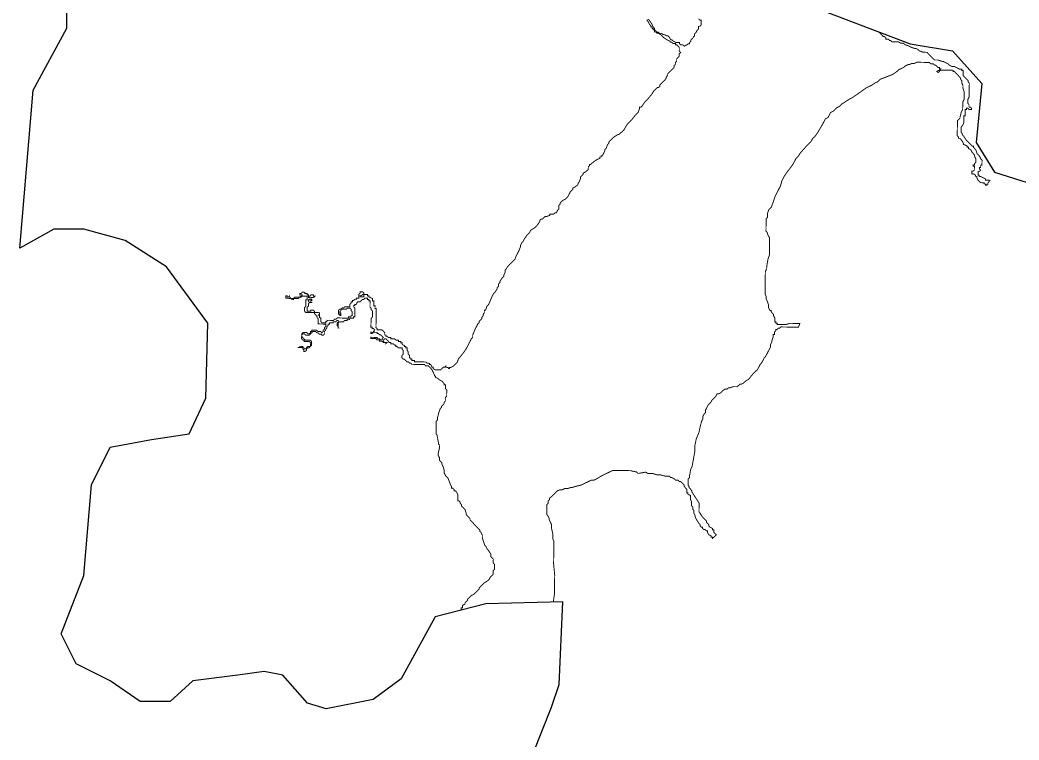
# Model space of a CAD drawing. Header units: metres. Extents: x 266585 to 279238, y 2117616 to 2127268.
# Drawn here: x 266585 to 269748, y 2123541 to 2125820 of the extents above; entities that cross this region are included whole.
import ezdxf

# ---------------------------------------------------------------- set-up
doc = ezdxf.new("R2010")
doc.units = ezdxf.units.M
doc.layers.add('LOW TIDE LINE', color=5, linetype='Continuous')
doc.layers.add('village', color=3, linetype='Continuous')

msp = doc.modelspace()

# ---------------------------------------------------------------- linework, layer by layer
at = {"layer": 'LOW TIDE LINE', "const_width": 3}
for points in [[(267981.5, 2123951.7), (267981.6, 2123959), (267985.6, 2123959), (267985.6, 2123962.9), (267985.7, 2123966.9), (267993.7, 2123970.8), (267993.8, 2123974.8), (267997.8, 2123978.7), (268001.8, 2123982.6), (268001.9, 2123986.6), (268005.9, 2123990.5), (268014, 2123998.4), (268022, 2124002.2), (268034.2, 2124014), (268038.2, 2124017.9), (268038.2, 2124021.9), (268046.3, 2124029.8), (268050.4, 2124033.7), (268054.4, 2124037.6), (268066.5, 2124045.4), (268070.5, 2124049.3), (268074.6, 2124057.2), (268078.6, 2124061.1), (268082.7, 2124065.1), (268082.7, 2124069.1), (268082.9, 2124077), (268086.9, 2124080.9), (268087, 2124084.9), (268087, 2124088.9), (268087.1, 2124092.9), (268087.1, 2124096.9), (268083.2, 2124100.9), (268083.3, 2124104.9), (268083.4, 2124112.9), (268079.5, 2124116.9), (268075.5, 2124120.9), (268075.7, 2124128.9), (268067.9, 2124141), (268063.9, 2124145), (268060.1, 2124153), (268056.2, 2124157.1), (268048.5, 2124181.1), (268048.7, 2124189), (268044.8, 2124197.1), (268040.9, 2124201.1), (268040.9, 2124205.1), (268037, 2124209.1), (268033.1, 2124213.2), (268029.2, 2124217.2), (268013.5, 2124233.4), (268009.5, 2124237.4), (268009.6, 2124241.4), (268001.8, 2124249.5), (267997.8, 2124253.5), (267997.9, 2124257.5), (267994.1, 2124269.5), (267990.2, 2124273.5), (267982.3, 2124281.6), (267982.4, 2124285.6), (267978.5, 2124289.6), (267978.5, 2124293.6), (267974.6, 2124297.6), (267970.6, 2124297.7), (267970.7, 2124301.7), (267970.7, 2124305.7), (267970.8, 2124313.6), (267970.9, 2124317.6), (267967, 2124325.6), (267963.1, 2124329.7), (267959.1, 2124329.7), (267959.2, 2124333.7), (267955.3, 2124337.8), (267951.3, 2124337.8), (267951.3, 2124341.8), (267947.5, 2124349.8), (267939.8, 2124369.8), (267932, 2124377.9), (267928.1, 2124385.9), (267928.2, 2124393.9), (267924.4, 2124405.9), (267920.5, 2124413.9), (267920.6, 2124417.9), (267916.7, 2124421.9), (267912.8, 2124426), (267912.8, 2124430), (267912.9, 2124434), (267909, 2124442), (267909.1, 2124446), (267909.1, 2124449.9), (267913.3, 2124465.8), (267913.5, 2124473.8), (267909.5, 2124477.8), (267909.6, 2124481.8), (267905.9, 2124501.8), (267906, 2124505.7), (267902, 2124509.8), (267902.1, 2124513.8), (267902.2, 2124521.7), (267902.3, 2124529.7), (267902.4, 2124533.7), (267902.5, 2124541.6), (267902.6, 2124549.6), (267906.7, 2124553.5), (267906.8, 2124561.5), (267911, 2124577.4), (267915.1, 2124589.2), (267919.2, 2124593.2), (267919.2, 2124597.1), (267923.3, 2124601.1), (267927.3, 2124605), (267927.4, 2124609), (267931.4, 2124612.9), (267931.5, 2124620.9), (267931.6, 2124624.8), (267935.6, 2124628.8), (267935.7, 2124632.7), (267935.7, 2124636.7), (267935.8, 2124640.7), (267935.9, 2124644.7), (267935.9, 2124648.7), (267932, 2124652.7), (267932.1, 2124656.7), (267932.1, 2124660.7), (267932.2, 2124664.7), (267928.2, 2124664.7), (267928.2, 2124668.7), (267924.3, 2124672.7), (267920.4, 2124676.8), (267912.5, 2124680.9), (267908.6, 2124684.9), (267900.7, 2124689), (267900.7, 2124693), (267896.7, 2124693.1), (267896.8, 2124697), (267892.9, 2124705.1), (267889.1, 2124713.1), (267885.2, 2124717.1), (267881.2, 2124721.2), (267877.3, 2124725.2), (267873.3, 2124725.3), (267869.3, 2124725.3), (267865.4, 2124729.4), (267861.4, 2124729.4), (267853.5, 2124729.5), (267837.6, 2124729.8), (267833.6, 2124729.8), (267825.6, 2124729.9), (267821.7, 2124734), (267817.7, 2124734), (267813.8, 2124738.1), (267809.8, 2124738.1), (267805.9, 2124742.2), (267802, 2124746.2), (267798, 2124746.3), (267794.1, 2124750.3), (267794.1, 2124754.3), (267794.2, 2124758.3), (267798.2, 2124762.2), (267798.3, 2124766.2), (267798.3, 2124770.2), (267798.4, 2124774.1), (267794.5, 2124778.2), (267794.5, 2124782.2), (267790.5, 2124782.2), (267786.6, 2124782.3), (267782.6, 2124782.3), (267778.7, 2124786.4), (267774.7, 2124786.4), (267774.7, 2124790.4), (267770.7, 2124790.5), (267766.8, 2124794.5), (267762.8, 2124794.6), (267758.9, 2124794.6), (267758.9, 2124798.6), (267754.9, 2124798.7), (267751, 2124802.7), (267747.1, 2124806.8), (267743.2, 2124810.8), (267739.2, 2124810.9), (267735.2, 2124806.9), (267735.1, 2124802.9), (267739, 2124798.9), (267743, 2124798.9), (267747, 2124798.8), (267742.9, 2124794.9), (267743, 2124798.9), (267739, 2124798.9), (267735, 2124799), (267731.1, 2124803), (267727.1, 2124803.1), (267723.2, 2124803.1), (267723.2, 2124807.1), (267719.2, 2124807.2), (267715.2, 2124807.2), (267711.3, 2124811.3), (267707.3, 2124811.3), (267703.4, 2124811.4), (267699.4, 2124811.4), (267695.4, 2124811.5), (267695.5, 2124815.5), (267711.4, 2124815.2), (267715.4, 2124815.2), (267715.3, 2124811.2), (267719.3, 2124811.1), (267723.3, 2124811.1), (267727.2, 2124807), (267731.2, 2124807), (267731.2, 2124811), (267735.3, 2124814.9), (267731.3, 2124818.9), (267727.4, 2124823), (267723.4, 2124823), (267719.5, 2124827.1), (267715.5, 2124827.1), (267715.6, 2124831.1), (267711.6, 2124831.2), (267707.6, 2124831.2), (267703.7, 2124831.3), (267699.6, 2124827.4), (267695.6, 2124827.4), (267695.7, 2124831.4), (267699.7, 2124831.3), (267703.7, 2124831.3), (267703.7, 2124835.3), (267707.7, 2124835.2), (267707.8, 2124839.2), (267703.8, 2124843.2), (267699.8, 2124843.3), (267699.9, 2124847.3), (267695.9, 2124847.3), (267696, 2124851.3), (267696, 2124855.3), (267696.1, 2124859.3), (267696.2, 2124863.3), (267696.2, 2124867.2), (267696.3, 2124871.2), (267696.3, 2124875.2), (267700.4, 2124879.1), (267700.4, 2124883.1), (267700.5, 2124887.1), (267700.5, 2124891.1), (267700.6, 2124895.1), (267700.7, 2124899), (267696.7, 2124903.1), (267696.8, 2124907.1), (267692.9, 2124911.1), (267692.9, 2124915.1), (267693, 2124923), (267693.1, 2124927), (267693.2, 2124931), (267689.2, 2124931.1), (267689.2, 2124935), (267685.3, 2124935.1), (267685.3, 2124939.1), (267681.3, 2124939.1), (267677.4, 2124939.2), (267673.3, 2124935.3), (267669.3, 2124935.3), (267665.3, 2124931.4), (267661.3, 2124927.5), (267657.3, 2124927.5), (267653.3, 2124927.6), (267649.2, 2124919.7), (267645.2, 2124919.8), (267645.2, 2124915.8), (267641.2, 2124915.8), (267641.1, 2124911.9), (267645, 2124907.8), (267645, 2124903.8), (267644.9, 2124899.8), (267644.9, 2124895.9), (267644.8, 2124891.9), (267644.8, 2124887.9), (267644.7, 2124883.9), (267644.6, 2124879.9), (267640.7, 2124880), (267640.6, 2124876), (267636.6, 2124876.1), (267632.6, 2124876.1), (267628.7, 2124876.2), (267628.6, 2124872.2), (267624.6, 2124872.3), (267620.6, 2124872.3), (267620.6, 2124868.3), (267616.6, 2124868.4), (267612.6, 2124868.5), (267608.6, 2124864.5), (267604.6, 2124864.6), (267600.6, 2124864.7), (267596.6, 2124864.7), (267592.6, 2124860.8), (267592.5, 2124856.8), (267592.5, 2124852.8), (267592.4, 2124848.8), (267592.4, 2124844.9), (267596.3, 2124844.8), (267592.4, 2124844.9), (267592.4, 2124848.8), (267588.5, 2124852.9), (267588.6, 2124856.9), (267588.6, 2124860.8), (267592.6, 2124864.8), (267592.7, 2124868.8), (267588.7, 2124868.8), (267584.7, 2124864.9), (267580.7, 2124864.9), (267576.7, 2124865), (267576.7, 2124861), (267572.7, 2124861.1), (267568.7, 2124861.1), (267564.7, 2124861.2), (267564.7, 2124857.2), (267560.7, 2124857.3), (267560.6, 2124853.3), (267556.6, 2124849.4), (267556.5, 2124845.4), (267552.5, 2124841.5), (267552.4, 2124837.5), (267548.4, 2124833.6), (267548.3, 2124829.6), (267548.3, 2124825.6), (267544.2, 2124821.7), (267540.3, 2124821.7), (267540.3, 2124825.7), (267536.3, 2124825.8), (267532.3, 2124825.8), (267528.4, 2124829.9), (267524.4, 2124829.9), (267520.5, 2124834), (267516.5, 2124834), (267512.6, 2124834.1), (267508.5, 2124830.2), (267504.5, 2124826.2), (267500.4, 2124822.3), (267496.5, 2124822.4), (267492.5, 2124822.4), (267488.5, 2124822.5), (267484.6, 2124826.5), (267480.6, 2124826.6), (267476.6, 2124822.7), (267476.5, 2124818.7), (267480.4, 2124814.6), (267484.3, 2124810.6), (267488.3, 2124806.6), (267492.2, 2124806.5), (267496.2, 2124806.4), (267500.2, 2124806.4), (267504.2, 2124806.3), (267508.1, 2124802.3), (267508.1, 2124798.3), (267508, 2124794.3), (267507.9, 2124790.3), (267503.9, 2124786.4), (267499.9, 2124782.5), (267495.9, 2124782.6), (267491.8, 2124778.6), (267491.8, 2124774.6), (267487.7, 2124770.7), (267483.8, 2124770.8), (267483.8, 2124774.8), (267479.9, 2124778.8), (267480, 2124782.8), (267476, 2124782.8), (267472, 2124782.9), (267468, 2124783), (267464, 2124783), (267468, 2124783), (267472.1, 2124786.9), (267476, 2124786.8), (267480, 2124786.8), (267480, 2124782.8), (267483.9, 2124782.7), (267483.9, 2124778.7), (267487.9, 2124778.7), (267491.8, 2124778.6), (267491.9, 2124782.6), (267495.9, 2124786.5), (267499.9, 2124786.5), (267503.9, 2124786.4), (267504, 2124790.4), (267508, 2124794.3), (267504, 2124794.4), (267504.1, 2124798.4), (267500.2, 2124802.4), (267496.2, 2124802.5), (267492.2, 2124802.5), (267488.2, 2124802.6), (267484.2, 2124802.6), (267484.3, 2124806.6), (267480.3, 2124806.7), (267476.4, 2124810.7), (267476.4, 2124814.7), (267476.5, 2124818.7), (267476.6, 2124822.7), (267476.6, 2124826.6), (267480.7, 2124830.6), (267484.6, 2124830.5), (267488.6, 2124830.4), (267492.6, 2124830.4), (267496.5, 2124826.3), (267500.5, 2124826.3), (267504.5, 2124830.2), (267504.6, 2124834.2), (267508.6, 2124834.1), (267508.6, 2124838.1), (267512.6, 2124838.1), (267516.6, 2124838), (267520.6, 2124837.9), (267524.6, 2124837.9), (267528.5, 2124833.8), (267532.5, 2124833.8), (267536.4, 2124833.7), (267540.4, 2124829.7), (267544.4, 2124833.6), (267544.5, 2124837.6), (267548.5, 2124841.5), (267548.6, 2124845.5), (267552.6, 2124849.4), (267552.7, 2124853.4), (267552.7, 2124857.4), (267548.7, 2124857.4), (267544.8, 2124857.5), (267540.8, 2124857.6), (267536.8, 2124857.6), (267532.8, 2124857.7), (267528.8, 2124857.7), (267528.9, 2124861.7), (267529, 2124865.7), (267529, 2124869.7), (267529.1, 2124873.7), (267525.1, 2124877.7), (267525.2, 2124881.7), (267521.3, 2124885.7), (267517.4, 2124889.8), (267517.4, 2124893.7), (267513.4, 2124893.8), (267509.5, 2124893.9), (267505.5, 2124893.9), (267501.5, 2124894), (267497.5, 2124894), (267489.5, 2124894.2), (267485.6, 2124898.2), (267485.7, 2124902.2), (267485.7, 2124906.2), (267485.8, 2124910.1), (267489.8, 2124914.1), (267489.9, 2124918), (267490, 2124922), (267490, 2124926), (267490.1, 2124930), (267490.1, 2124934), (267494.1, 2124933.9), (267494.2, 2124937.9), (267494.2, 2124941.9), (267494.3, 2124945.9), (267490.3, 2124945.9), (267486.3, 2124946), (267482.3, 2124946), (267478.4, 2124946.1), (267474.3, 2124942.2), (267470.3, 2124942.2), (267466.3, 2124938.3), (267462.3, 2124938.4), (267458.3, 2124938.4), (267454.4, 2124938.5), (267450.4, 2124938.5), (267450.3, 2124934.6), (267446.3, 2124934.6), (267442.4, 2124938.7), (267438.4, 2124938.7), (267434.5, 2124938.8), (267430.5, 2124938.8), (267426.5, 2124938.9), (267426.5, 2124942.9), (267426.6, 2124946.8), (267430.6, 2124946.8), (267430.5, 2124942.8), (267434.5, 2124942.8), (267438.5, 2124946.7), (267438.5, 2124942.7), (267442.4, 2124938.7), (267446.4, 2124938.6), (267450.4, 2124938.5), (267454.4, 2124942.5), (267458.4, 2124942.4), (267462.4, 2124942.3), (267466.4, 2124942.3), (267470.3, 2124942.2), (267474.4, 2124946.2), (267478.4, 2124946.1), (267478.4, 2124950.1), (267474.4, 2124950.1), (267470.5, 2124950.2), (267470.5, 2124954.2), (267474.5, 2124954.1), (267478.5, 2124958), (267482.5, 2124958), (267486.5, 2124957.9), (267486.4, 2124953.9), (267490.4, 2124953.9), (267494.4, 2124953.8), (267494.3, 2124949.8), (267498.3, 2124949.8), (267498.3, 2124945.8), (267498.2, 2124941.8), (267502.2, 2124941.8), (267502.2, 2124945.7), (267506.3, 2124949.7), (267510.3, 2124949.6), (267514.2, 2124949.5), (267514.2, 2124945.6), (267518.2, 2124945.5), (267514.1, 2124941.6), (267510.2, 2124941.6), (267506.2, 2124941.7), (267506.1, 2124937.7), (267510, 2124933.7), (267506, 2124929.8), (267506.1, 2124933.7), (267502.1, 2124933.8), (267502.1, 2124937.8), (267502.1, 2124933.8), (267498.1, 2124933.9), (267498, 2124929.9), (267502, 2124925.8), (267505.9, 2124925.8), (267509.9, 2124925.7), (267505.9, 2124925.8), (267502, 2124925.8), (267497.9, 2124921.9), (267497.9, 2124917.9), (267497.8, 2124913.9), (267493.8, 2124910), (267493.7, 2124906), (267493.6, 2124902.1), (267493.6, 2124898.1), (267497.6, 2124898), (267501.5, 2124898), (267505.5, 2124897.9), (267505.6, 2124901.9), (267509.6, 2124901.8), (267513.5, 2124901.8), (267517.5, 2124897.7), (267517.4, 2124893.7), (267521.4, 2124893.7), (267525.4, 2124893.6), (267529.4, 2124893.6), (267533.3, 2124893.5), (267533.3, 2124889.5), (267529.2, 2124885.6), (267533.2, 2124885.6), (267533.2, 2124881.6), (267533.1, 2124877.6), (267537.1, 2124877.5), (267537, 2124873.5), (267537, 2124869.6), (267536.9, 2124865.6), (267540.8, 2124861.5), (267544.8, 2124861.5), (267548.8, 2124861.4), (267552.8, 2124861.4), (267552.8, 2124865.4), (267556.8, 2124865.3), (267556.9, 2124869.3), (267560.9, 2124869.2), (267564.8, 2124869.2), (267568.8, 2124869.1), (267572.8, 2124869), (267576.8, 2124869), (267580.8, 2124872.9), (267584.8, 2124872.8), (267588.8, 2124876.8), (267592.8, 2124876.7), (267596.8, 2124876.7), (267600.8, 2124876.6), (267604.8, 2124876.5), (267608.7, 2124876.5), (267612.7, 2124876.4), (267616.7, 2124876.4), (267620.7, 2124876.3), (267624.7, 2124876.2), (267624.7, 2124880.2), (267628.7, 2124880.2), (267632.7, 2124880.1), (267632.7, 2124884.1), (267636.7, 2124884), (267636.8, 2124888), (267636.8, 2124892), (267636.9, 2124896), (267633, 2124900), (267633, 2124904), (267629.1, 2124908), (267625.1, 2124908.1), (267621.2, 2124908.2), (267617.1, 2124904.2), (267613.1, 2124904.3), (267609.2, 2124904.4), (267605.2, 2124904.4), (267601.2, 2124904.5), (267601.1, 2124900.5), (267597.1, 2124896.6), (267597, 2124892.6), (267601, 2124892.5), (267601, 2124888.5), (267600.9, 2124884.6), (267596.9, 2124884.6), (267597, 2124888.6), (267593, 2124888.7), (267593.1, 2124892.6), (267593.1, 2124896.6), (267593.2, 2124900.6), (267597.2, 2124904.5), (267601.2, 2124904.5), (267605.2, 2124908.4), (267609.2, 2124908.3), (267613.3, 2124912.3), (267617.2, 2124912.2), (267621.2, 2124912.1), (267625.2, 2124912.1), (267629.2, 2124912), (267629.2, 2124916), (267629.3, 2124920), (267633.3, 2124923.9), (267633.4, 2124927.9), (267637.4, 2124927.8), (267637.4, 2124931.8), (267641.4, 2124931.8), (267645.4, 2124935.7), (267649.4, 2124935.6), (267649.5, 2124939.6), (267653.5, 2124939.5), (267657.5, 2124939.5), (267657.5, 2124943.5), (267657.6, 2124947.5), (267657.6, 2124951.4), (267661.7, 2124955.4), (267661.7, 2124959.3), (267665.7, 2124959.3), (267669.7, 2124959.2), (267673.6, 2124955.2), (267673.6, 2124951.2), (267669.6, 2124951.3), (267665.5, 2124947.3), (267661.5, 2124947.4), (267661.5, 2124943.4), (267665.5, 2124943.4), (267669.5, 2124943.3), (267673.4, 2124943.2), (267673.5, 2124947.2), (267673.6, 2124951.2), (267677.5, 2124951.1), (267681.5, 2124951.1), (267685.5, 2124951), (267685.4, 2124947), (267689.4, 2124947), (267689.4, 2124943), (267693.3, 2124942.9), (267697.3, 2124938.9), (267701.2, 2124938.9), (267701.2, 2124934.9), (267701.1, 2124930.9), (267705.1, 2124930.8), (267705, 2124926.8), (267705, 2124922.9), (267704.9, 2124918.9), (267704.9, 2124914.9), (267708.9, 2124914.8), (267708.8, 2124910.9), (267708.7, 2124906.9), (267712.7, 2124906.8), (267712.7, 2124902.8), (267712.6, 2124898.9), (267712.5, 2124894.9), (267712.5, 2124890.9), (267712.4, 2124886.9), (267712.3, 2124879), (267712.3, 2124879), (267712.3, 2124879), (267712.3, 2124875), (267712.1, 2124867), (267712.1, 2124863), (267712, 2124859), (267712, 2124855.1), (267711.9, 2124851.1), (267711.8, 2124847.1), (267715.8, 2124843.1), (267715.7, 2124839.1), (267719.7, 2124839), (267723.7, 2124839), (267727.7, 2124838.9), (267731.6, 2124838.8), (267735.6, 2124834.8), (267739.5, 2124830.8), (267739.4, 2124826.8), (267739.4, 2124822.8), (267743.3, 2124822.7), (267743.3, 2124818.8), (267747.3, 2124818.7), (267751.2, 2124814.7), (267755.2, 2124814.6), (267759.2, 2124814.5), (267759.1, 2124810.6), (267763.1, 2124810.5), (267767.1, 2124810.4), (267771, 2124810.4), (267775, 2124806.3), (267778.9, 2124806.3), (267782.9, 2124806.2), (267782.9, 2124802.3), (267786.8, 2124802.2), (267790.8, 2124802.1), (267790.8, 2124798.2), (267794.8, 2124798.1), (267794.7, 2124794.1), (267798.6, 2124790.1), (267802.6, 2124790), (267802.5, 2124786), (267806.5, 2124786), (267806.5, 2124782), (267810.4, 2124781.9), (267810.4, 2124778), (267810.3, 2124774), (267814.2, 2124769.9), (267814.2, 2124765.9), (267814.1, 2124762), (267818.1, 2124757.9), (267818, 2124753.9), (267817.9, 2124750), (267821.9, 2124749.9), (267821.9, 2124745.9), (267825.8, 2124745.9), (267825.8, 2124741.9), (267829.8, 2124741.8), (267833.7, 2124741.8), (267833.7, 2124737.8), (267841.7, 2124737.7), (267845.6, 2124737.6), (267857.6, 2124737.4), (267861.6, 2124737.4), (267869.5, 2124737.3), (267873.4, 2124733.2), (267877.4, 2124733.2), (267881.4, 2124733.1), (267881.3, 2124729.1), (267885.3, 2124729.1), (267889.2, 2124721), (267893.2, 2124721), (267893.1, 2124717), (267897, 2124713), (267901, 2124712.9), (267905, 2124712.8), (267909, 2124712.8), (267913, 2124712.7), (267916.9, 2124712.7), (267921, 2124716.6), (267925, 2124720.5), (267929, 2124720.5), (267933, 2124724.4), (267933, 2124720.4), (267937, 2124720.3), (267940.9, 2124720.3), (267940.9, 2124716.3), (267944.9, 2124716.2), (267944.9, 2124720.2), (267948.9, 2124720.2), (267956.9, 2124724), (267961, 2124728), (267965, 2124731.9), (267969, 2124735.8), (267973.2, 2124747.7), (267977.2, 2124751.6), (267989.4, 2124767.4), (267997.6, 2124779.2), (268005.7, 2124795), (268013.9, 2124810.8), (268018, 2124814.7), (268018.1, 2124822.7), (268026.4, 2124842.5), (268030.5, 2124850.4), (268034.5, 2124858.3), (268038.6, 2124862.2), (268038.6, 2124866.2), (268046.7, 2124874.1), (268046.8, 2124878), (268050.8, 2124882), (268050.9, 2124885.9), (268055, 2124893.9), (268055, 2124897.8), (268055.1, 2124901.8), (268059.1, 2124901.8), (268063.2, 2124913.6), (268067.3, 2124917.6), (268071.4, 2124925.5), (268079.6, 2124945.3), (268083.7, 2124953.2), (268087.8, 2124957.1), (268095.9, 2124968.9), (268096, 2124972.9), (268100, 2124976.8), (268100.1, 2124984.8), (268104.1, 2124988.7), (268104.2, 2124992.7), (268112.3, 2125004.5), (268116.4, 2125008.5), (268116.4, 2125012.4), (268120.5, 2125020.3), (268120.6, 2125024.3), (268120.7, 2125028.3), (268124.7, 2125032.2), (268128.8, 2125040.1), (268132.8, 2125044.1), (268136.9, 2125048), (268144.9, 2125055.8), (268149, 2125059.7), (268153, 2125063.7), (268153.1, 2125067.7), (268157.2, 2125075.6), (268161.3, 2125083.5), (268165.4, 2125091.4), (268169.5, 2125103.3), (268169.6, 2125107.2), (268173.7, 2125115.1), (268177.7, 2125119.1), (268181.8, 2125127), (268190, 2125138.8), (268198, 2125146.6), (268202.1, 2125154.6), (268214.2, 2125162.3), (268218.2, 2125166.3), (268222.3, 2125170.2), (268230.4, 2125182), (268230.5, 2125186), (268234.5, 2125189.9), (268238.5, 2125189.9), (268242.5, 2125193.8), (268246.6, 2125197.7), (268250.6, 2125197.7), (268262.6, 2125201.5), (268262.6, 2125205.4), (268274.6, 2125205.3), (268278.6, 2125209.2), (268282.6, 2125209.1), (268286.7, 2125217), (268290.7, 2125221), (268290.9, 2125232.9), (268294.9, 2125236.8), (268295, 2125240.8), (268299, 2125244.7), (268303.1, 2125248.7), (268311.1, 2125252.5), (268315.1, 2125256.4), (268319.2, 2125260.4), (268323.3, 2125268.3), (268327.4, 2125276.2), (268331.4, 2125280.1), (268335.4, 2125284), (268335.5, 2125288), (268343.5, 2125291.9), (268347.6, 2125295.8), (268351.6, 2125299.7), (268351.7, 2125303.7), (268355.7, 2125307.6), (268359.8, 2125319.5), (268359.9, 2125323.5), (268363.9, 2125327.4), (268368, 2125331.3), (268368, 2125335.3), (268376.1, 2125339.2), (268380.1, 2125343.1), (268384.1, 2125347), (268384.2, 2125351), (268384.3, 2125355), (268388.3, 2125358.9), (268388.4, 2125362.9), (268392.3, 2125362.8), (268396.4, 2125366.8), (268400.4, 2125370.7), (268412.5, 2125378.5), (268420.5, 2125382.3), (268420.6, 2125386.3), (268424.5, 2125386.3), (268424.6, 2125390.3), (268428.6, 2125390.2), (268432.7, 2125398.1), (268436.8, 2125406), (268436.8, 2125410), (268440.9, 2125413.9), (268445, 2125425.8), (268449.1, 2125429.7), (268449.1, 2125433.7), (268453.2, 2125437.6), (268457.2, 2125441.6), (268461.2, 2125445.5), (268465.3, 2125449.4), (268477.3, 2125457.2), (268481.3, 2125457.1), (268485.4, 2125461.1), (268489.4, 2125465), (268493.4, 2125468.9), (268497.5, 2125472.8), (268501.6, 2125480.7), (268509.7, 2125492.6), (268517.8, 2125500.4), (268521.8, 2125504.3), (268534, 2125520.1), (268538, 2125524), (268542.1, 2125527.9), (268546.2, 2125539.8), (268546.3, 2125543.8), (268550.3, 2125543.7), (268554.3, 2125547.7), (268562.5, 2125559.5), (268566.5, 2125563.4), (268570.5, 2125567.3), (268586.7, 2125587), (268590.8, 2125594.9), (268594.9, 2125598.8), (268598.9, 2125602.8), (268603, 2125606.7), (268606.9, 2125606.6), (268611, 2125610.6), (268611, 2125614.5), (268615.1, 2125618.5), (268619.1, 2125622.4), (268623.2, 2125626.3), (268627.2, 2125630.2), (268635.4, 2125646), (268635.5, 2125650), (268639.5, 2125653.9), (268651.6, 2125665.7), (268655.6, 2125669.6), (268655.7, 2125673.6), (268655.8, 2125677.6), (268659.7, 2125677.5), (268659.8, 2125681.5), (268659.9, 2125685.5), (268663.9, 2125689.4), (268664, 2125693.4), (268664, 2125697.4), (268672.1, 2125705.2), (268672.2, 2125709.2), (268672.2, 2125713.2), (268676.3, 2125717.1), (268672.3, 2125721.2), (268672.4, 2125725.2), (268672.4, 2125729.1), (268672.5, 2125733.1), (268668.6, 2125737.2), (268664.7, 2125741.2), (268660.7, 2125741.3), (268660.7, 2125745.2), (268652.8, 2125745.3), (268648.8, 2125749.4), (268644.9, 2125749.4), (268640.9, 2125753.5), (268633, 2125757.6), (268621.2, 2125765.7), (268617.3, 2125769.8), (268613.4, 2125773.8), (268605.5, 2125777.9), (268601.5, 2125778), (268597.6, 2125782), (268593.6, 2125782.1), (268593.6, 2125786), (268589.7, 2125790.1), (268585.8, 2125794.1), (268585.9, 2125798.1), (268581.9, 2125798.2), (268581.9, 2125802.1), (268578, 2125806.2), (268574.1, 2125814.2), (268570.2, 2125818.2), (268570.3, 2125822.2)], [(268574.3, 2125822.2), (268578.2, 2125818.1), (268586, 2125806.1), (268589.8, 2125798), (268589.8, 2125794.1), (268593.8, 2125794), (268593.7, 2125790), (268597.6, 2125786), (268601.5, 2125781.9), (268605.5, 2125781.9), (268609.4, 2125777.8), (268613.4, 2125777.8), (268617.4, 2125777.7), (268621.3, 2125773.7), (268625.3, 2125773.6), (268633.2, 2125769.5), (268637.2, 2125769.5), (268641.1, 2125765.4), (268645, 2125757.4), (268649, 2125757.4), (268652.9, 2125753.3), (268660.8, 2125749.2), (268664.8, 2125749.2), (268668.8, 2125749.1), (268672.7, 2125749), (268672.7, 2125745.1), (268676.6, 2125741), (268680.6, 2125741), (268684.6, 2125740.9), (268688.5, 2125736.9), (268692.5, 2125740.8), (268696.5, 2125740.7), (268700.5, 2125744.7), (268704.5, 2125744.6), (268704.6, 2125748.6), (268708.6, 2125752.5), (268708.7, 2125756.5), (268712.7, 2125760.4), (268716.8, 2125764.3), (268716.8, 2125768.3), (268720.8, 2125768.3), (268720.9, 2125776.2), (268725, 2125780.1), (268729.1, 2125788), (268733.1, 2125792), (268733.2, 2125795.9), (268733.2, 2125799.9), (268737.2, 2125799.9), (268741.2, 2125803.8), (268741.3, 2125807.8), (268741.3, 2125811.8), (268741.4, 2125815.7), (268741.5, 2125819.7), (268737.5, 2125819.8), (268733.6, 2125823.8)]]:
    msp.add_lwpolyline(points, dxfattribs=at)
at = {"layer": 'LOW TIDE LINE', "lineweight": 18, "const_width": 3}
for points in [[(269306.3, 2125781.3), (269306.3, 2125779.6), (269314.2, 2125771.5), (269318.1, 2125767.5), (269322.1, 2125767.4), (269326, 2125763.4), (269325.9, 2125759.4), (269333.9, 2125759.3), (269337.8, 2125755.2), (269341.8, 2125755.2), (269345.7, 2125751.1), (269349.7, 2125751.1), (269357.7, 2125751), (269365.6, 2125750.9), (269373.5, 2125746.8), (269381.5, 2125746.6), (269385.4, 2125742.6), (269397.3, 2125738.4), (269405.2, 2125734.3), (269417.1, 2125730.2), (269421.1, 2125730.1), (269429, 2125726), (269432.9, 2125722), (269444.8, 2125717.8), (269448.8, 2125717.8), (269452.7, 2125717.7), (269456.7, 2125717.7), (269460.6, 2125713.6), (269464.6, 2125709.6), (269468.5, 2125705.5), (269476.3, 2125697.5), (269480.3, 2125693.4), (269484.2, 2125693.4), (269492.2, 2125693.3), (269504.1, 2125689.1), (269508.1, 2125689), (269516, 2125684.9), (269523.9, 2125680.8), (269527.8, 2125676.8), (269535.7, 2125672.7), (269543.7, 2125672.6), (269551.6, 2125668.5), (269559.5, 2125664.4), (269563.5, 2125664.3), (269567.4, 2125664.3), (269567.4, 2125660.3), (269571.4, 2125660.2), (269571.3, 2125656.3), (269571.2, 2125652.3), (269571.2, 2125648.3), (269571.1, 2125644.3), (269575, 2125640.3), (269579, 2125636.2), (269582.9, 2125632.2), (269586.8, 2125628.1), (269586.8, 2125624.2), (269590.7, 2125620.1), (269590.6, 2125612.2), (269590.5, 2125608.2), (269590.4, 2125600.2), (269590.3, 2125592.3), (269590.2, 2125588.3), (269590.1, 2125580.3), (269590, 2125576.3), (269585.9, 2125568.4), (269585.9, 2125564.4), (269585.8, 2125560.5), (269585.8, 2125556.5), (269589.7, 2125552.4), (269589.6, 2125548.5), (269589.6, 2125544.5), (269593.6, 2125544.4), (269597.5, 2125540.4), (269597.4, 2125536.4), (269593.4, 2125536.5), (269589.5, 2125536.5), (269585.5, 2125540.5), (269581.6, 2125540.6), (269581.5, 2125536.6), (269577.5, 2125536.7), (269577.5, 2125532.7), (269577.4, 2125528.7), (269577.3, 2125524.7), (269577.3, 2125520.8), (269577.2, 2125516.8), (269573.2, 2125516.8), (269573.2, 2125512.9), (269573.1, 2125508.9), (269573.1, 2125504.9), (269573, 2125500.9), (269573, 2125496.9), (269572.9, 2125492.9), (269568.8, 2125485), (269564.8, 2125481.1), (269564.7, 2125477.1), (269564.6, 2125473.2), (269564.6, 2125469.2), (269564.5, 2125465.2), (269568.4, 2125461.1), (269568.4, 2125457.2), (269572.3, 2125453.1), (269580.1, 2125441.1), (269584, 2125437), (269599.7, 2125420.9), (269603.7, 2125420.8), (269603.6, 2125416.8), (269611.5, 2125408.7), (269615.3, 2125396.7), (269623.1, 2125388.7), (269627, 2125380.6), (269630.9, 2125376.6), (269630.9, 2125372.6), (269630.8, 2125368.6), (269630.7, 2125364.7), (269630.7, 2125360.7), (269626.7, 2125360.7), (269626.6, 2125352.8), (269622.6, 2125352.8), (269622.6, 2125348.8), (269626.5, 2125344.8), (269622.4, 2125340.9), (269618.5, 2125340.9), (269618.4, 2125337), (269618.3, 2125333), (269618.3, 2125329), (269622.3, 2125328.9), (269622.2, 2125325), (269626.2, 2125324.9), (269634.1, 2125320.8), (269642, 2125316.7), (269641.9, 2125312.7), (269645.9, 2125312.7), (269649.9, 2125312.6), (269653.9, 2125312.5), (269657.9, 2125312.5), (269653.9, 2125312.5), (269653.8, 2125308.6), (269649.8, 2125304.6), (269649.7, 2125300.7), (269645.7, 2125300.7), (269645.7, 2125296.7), (269641.7, 2125296.8), (269641.8, 2125300.8), (269637.8, 2125300.8), (269637.8, 2125304.8), (269633.9, 2125304.9), (269625.9, 2125305), (269622, 2125309), (269618, 2125313.1), (269614.2, 2125321.1), (269614.2, 2125325.1), (269610.3, 2125325.1), (269610.3, 2125329.1), (269602.4, 2125333.2), (269598.4, 2125333.3), (269598.5, 2125337.2), (269598.5, 2125341.2), (269602.5, 2125341.2), (269606.6, 2125345.1), (269606.6, 2125349.1), (269606.7, 2125353.1), (269606.7, 2125357), (269602.8, 2125357.1), (269602.8, 2125361.1), (269606.8, 2125361), (269606.9, 2125365), (269610.9, 2125368.9), (269611, 2125372.9), (269611, 2125376.9), (269611.1, 2125380.9), (269607.2, 2125388.9), (269607.3, 2125392.9), (269603.3, 2125396.9), (269599.4, 2125401), (269595.6, 2125409), (269587.7, 2125413.1), (269587.7, 2125417.1), (269583.7, 2125417.1), (269583.8, 2125421.1), (269575.9, 2125425.2), (269571.9, 2125425.3), (269572, 2125429.2), (269568.1, 2125437.3), (269564.2, 2125441.3), (269560.3, 2125445.3), (269556.3, 2125445.4), (269556.3, 2125449.4), (269552.4, 2125453.4), (269552.5, 2125457.4), (269552.6, 2125469.3), (269552.7, 2125473.3), (269552.8, 2125481.3), (269552.9, 2125485.3), (269552.9, 2125489.3), (269553, 2125493.2), (269553, 2125497.2), (269553.1, 2125501.2), (269557.1, 2125505.1), (269561.2, 2125509), (269561.2, 2125513), (269565.5, 2125528.9), (269569.6, 2125536.8), (269569.6, 2125540.8), (269569.7, 2125544.8), (269569.8, 2125552.7), (269569.8, 2125556.7), (269569.9, 2125560.7), (269574, 2125568.6), (269574.1, 2125572.6), (269574.1, 2125576.6), (269574.2, 2125580.5), (269574.2, 2125584.5), (269574.3, 2125592.5), (269570.5, 2125604.5), (269570.7, 2125612.5), (269566.8, 2125620.5), (269566.9, 2125628.4), (269563, 2125632.5), (269563, 2125636.5), (269559.1, 2125640.5), (269555.2, 2125644.5), (269547.4, 2125652.6), (269543.4, 2125656.7), (269539.4, 2125656.7), (269539.5, 2125660.7), (269535.5, 2125660.8), (269531.5, 2125660.8), (269519.6, 2125661), (269515.6, 2125661), (269507.7, 2125661.2), (269503.7, 2125661.2), (269499.7, 2125661.3), (269495.7, 2125657.4), (269491.6, 2125653.4), (269487.7, 2125657.5), (269495.7, 2125661.3), (269499.8, 2125665.3), (269495.8, 2125665.3), (269495.8, 2125669.3), (269491.9, 2125669.4), (269487.9, 2125673.4), (269484, 2125677.4), (269480, 2125677.5), (269476.1, 2125681.5), (269472.1, 2125681.6), (269468.1, 2125681.7), (269464.2, 2125685.7), (269460.2, 2125685.8), (269456.3, 2125685.8), (269448.3, 2125685.9), (269440.3, 2125686), (269432.4, 2125686.2), (269424.4, 2125686.3), (269416.4, 2125682.4), (269408.4, 2125682.5), (269400.4, 2125678.7), (269396.4, 2125678.7), (269388.4, 2125674.9), (269384.4, 2125670.9), (269368.3, 2125663.2), (269364.3, 2125659.3), (269348.2, 2125647.6), (269308.1, 2125632.2), (269300.1, 2125624.4), (269292, 2125620.5), (269280, 2125612.7), (269263.9, 2125605), (269247.8, 2125593.3), (269219.7, 2125573.8), (269211.7, 2125569.9), (269187.5, 2125554.3), (269179.5, 2125546.5), (269171.4, 2125542.6), (269167.4, 2125538.7), (269163.4, 2125534.8), (269159.3, 2125530.9), (269151.3, 2125527), (269147.2, 2125519.1), (269143.1, 2125511.2), (269135.1, 2125507.3), (269131, 2125499.4), (269126.9, 2125491.5), (269110.6, 2125463.9), (269102.4, 2125452), (269094.3, 2125444.2), (269090.2, 2125436.3), (269078.1, 2125424.5), (269053.8, 2125397), (269049.7, 2125389.1), (269041.7, 2125381.2), (269033.5, 2125365.4), (269025.3, 2125353.6), (269013.2, 2125337.8), (269005, 2125326), (268996.8, 2125310.2), (268992.6, 2125294.3), (268984.4, 2125278.5), (268976.2, 2125262.7), (268972.1, 2125250.8), (268963.8, 2125227.1), (268955.7, 2125219.2), (268951.5, 2125207.3), (268951.3, 2125195.4), (268947.3, 2125191.4), (268947.2, 2125183.5), (268947.1, 2125179.5), (268947.1, 2125175.5), (268947, 2125171.5), (268946.9, 2125163.6), (268946.8, 2125159.6), (268946.8, 2125155.6), (268946.7, 2125151.6), (268950.6, 2125147.6), (268954.4, 2125135.6), (268958.4, 2125131.5), (268958.3, 2125127.6), (268958.2, 2125119.6), (268958.1, 2125115.6), (268958, 2125107.7), (268957.8, 2125095.7), (268957.7, 2125083.8), (268957.6, 2125075.8), (268953.4, 2125063.9), (268949.1, 2125040.1), (268949, 2125032.1), (268944.9, 2125024.2), (268944.7, 2125016.3), (268944.4, 2124996.3), (268944.3, 2124984.4), (268944.1, 2124972.5), (268943.9, 2124960.5), (268943.8, 2124952.5), (268947.7, 2124944.5), (268947.6, 2124936.6), (268951.4, 2124928.5), (268955.2, 2124916.5), (268955.1, 2124908.6), (268959, 2124900.6), (268963, 2124900.5), (268962.9, 2124896.5), (268970.7, 2124888.4), (268970.7, 2124884.4), (268974.6, 2124876.4), (268974.5, 2124872.4), (268974.4, 2124868.5), (268974.4, 2124864.5), (268978.4, 2124864.4), (268978.3, 2124860.4), (268982.3, 2124860.4), (268982.2, 2124856.4), (268986.2, 2124856.3), (268990.2, 2124856.3), (268994.2, 2124856.2), (268998.1, 2124856.2), (269002.1, 2124856.1), (269006.1, 2124856.1), (269010.1, 2124856), (269022.1, 2124859.8), (269026.1, 2124859.7), (269034, 2124859.6), (269042, 2124859.5), (269053.9, 2124859.3), (269049.8, 2124847.4), (269045.8, 2124847.5), (269037.8, 2124847.6), (269033.9, 2124847.7), (269021.9, 2124847.9), (269006, 2124848.1), (269002, 2124848.1), (268998, 2124848.2), (268994, 2124848.3), (268990, 2124844.3), (268986, 2124844.4), (268982, 2124840.5), (268978, 2124840.5), (268978, 2124836.6), (268973.9, 2124832.6), (268973.9, 2124828.6), (268973.8, 2124824.7), (268969.8, 2124824.7), (268969.7, 2124816.8), (268965.5, 2124804.9), (268965.5, 2124800.9), (268961.4, 2124793), (268961.3, 2124785), (268957.2, 2124777.1), (268953.1, 2124769.2), (268949, 2124761.3), (268944.9, 2124753.4), (268940.8, 2124749.5), (268936.7, 2124741.6), (268932.6, 2124733.7), (268928.6, 2124729.7), (268924.5, 2124721.8), (268920.4, 2124713.9), (268916.4, 2124710), (268908.3, 2124702.2), (268904.3, 2124698.2), (268892.1, 2124682.5), (268884.1, 2124678.6), (268880, 2124674.7), (268876, 2124670.8), (268868, 2124666.9), (268864, 2124667), (268859.9, 2124663), (268855.9, 2124659.1), (268851.9, 2124659.2), (268844, 2124659.3), (268832, 2124655.5), (268828, 2124655.5), (268823.9, 2124651.6), (268816, 2124651.7), (268811.9, 2124647.8), (268807.9, 2124643.9), (268803.9, 2124640), (268795.8, 2124636.1), (268791.9, 2124636.2), (268787.8, 2124628.3), (268783.7, 2124624.3), (268779.7, 2124620.4), (268775.6, 2124616.5), (268771.5, 2124608.6), (268767.5, 2124604.7), (268763.5, 2124600.7), (268759.4, 2124592.8), (268755.3, 2124584.9), (268755.1, 2124577), (268751.1, 2124573), (268747, 2124565.1), (268746.9, 2124557.2), (268742.8, 2124549.3), (268738.6, 2124533.4), (268734.3, 2124513.5), (268726.1, 2124493.8), (268721.8, 2124473.9), (268721.5, 2124454), (268712.8, 2124406.3), (268708.7, 2124398.4), (268704.4, 2124374.6), (268704.3, 2124370.6), (268700.3, 2124366.7), (268700.2, 2124358.7), (268700.1, 2124354.7), (268700, 2124346.8), (268703.9, 2124342.7), (268703.9, 2124338.8), (268707.8, 2124334.7), (268711.7, 2124330.7), (268711.7, 2124326.7), (268735, 2124290.5), (268734.9, 2124278.6), (268734.8, 2124274.6), (268734.7, 2124270.6), (268734.7, 2124266.6), (268734.6, 2124262.6), (268738.5, 2124258.6), (268742.4, 2124250.6), (268746.3, 2124246.5), (268754.2, 2124238.5), (268758.1, 2124234.4), (268758, 2124230.4), (268765.9, 2124222.4), (268765.8, 2124218.4), (268769.8, 2124214.3), (268777.7, 2124210.2), (268777.6, 2124206.3), (268781.6, 2124206.2), (268781.5, 2124202.2), (268781.5, 2124198.2), (268785.4, 2124194.2), (268789.3, 2124190.1), (268777.2, 2124178.4), (268777.3, 2124182.4), (268773.3, 2124182.4), (268773.3, 2124186.4), (268765.4, 2124190.5), (268761.6, 2124198.5), (268761.6, 2124202.5), (268757.6, 2124202.6), (268753.7, 2124206.6), (268749.7, 2124206.7), (268745.8, 2124210.7), (268745.9, 2124214.7), (268741.9, 2124214.7), (268738, 2124218.8), (268738, 2124222.8), (268734.1, 2124226.8), (268726.3, 2124238.9), (268722.4, 2124246.9), (268722.5, 2124250.9), (268718.6, 2124258.9), (268718.7, 2124262.9), (268718.8, 2124266.9), (268714.8, 2124270.9), (268714.9, 2124274.9), (268715, 2124278.9), (268711, 2124282.9), (268711.1, 2124286.9), (268711.1, 2124290.9), (268711.2, 2124294.8), (268707.3, 2124302.9), (268707.4, 2124306.8), (268707.5, 2124310.8), (268707.5, 2124314.8), (268699.6, 2124318.9), (268699.7, 2124322.9), (268695.7, 2124322.9), (268695.8, 2124330.9), (268695.9, 2124334.9), (268691.9, 2124338.9), (268688, 2124343), (268688.1, 2124347), (268684.2, 2124351), (268680.2, 2124355), (268676.3, 2124359.1), (268672.3, 2124359.1), (268668.4, 2124363.2), (268664.4, 2124363.2), (268660.4, 2124363.3), (268656.5, 2124367.3), (268648.6, 2124371.4), (268644.6, 2124371.5), (268640.7, 2124375.5), (268632.7, 2124375.6), (268628.8, 2124375.7), (268612.9, 2124379.9), (268608.9, 2124380), (268604.9, 2124380), (268601, 2124380.1), (268589.1, 2124384.2), (268585.1, 2124384.3), (268577.1, 2124384.4), (268573.1, 2124384.5), (268565.2, 2124388.6), (268545.3, 2124384.9), (268541.3, 2124384.9), (268537.4, 2124389), (268517.5, 2124393.3), (268501.6, 2124393.5), (268493.6, 2124393.6), (268489.7, 2124393.7), (268485.7, 2124393.7), (268481.7, 2124393.8), (268473.7, 2124393.9), (268469.8, 2124394), (268461.8, 2124394.1), (268453.8, 2124390.2), (268445.8, 2124386.3), (268437.7, 2124382.5), (268429.7, 2124378.6), (268409.6, 2124367), (268401.6, 2124363.1), (268393.6, 2124363.2), (268377.6, 2124355.5), (268361.6, 2124347.7), (268345.6, 2124344), (268333.6, 2124340.2), (268329.6, 2124340.2), (268317.6, 2124336.4), (268309.6, 2124336.6), (268301.6, 2124332.7), (268293.7, 2124332.8), (268285.6, 2124328.9), (268281.6, 2124325), (268277.6, 2124321.1), (268269.5, 2124313.2), (268265.4, 2124309.3), (268261.4, 2124305.4), (268261.3, 2124301.4), (268257.3, 2124297.5), (268257.2, 2124293.5), (268257.2, 2124289.5), (268253.1, 2124285.6), (268253.1, 2124281.6), (268253, 2124273.7), (268252.9, 2124269.7), (268252.8, 2124261.7), (268252.7, 2124257.7), (268252.7, 2124253.8), (268256.6, 2124249.7), (268260.5, 2124241.7), (268260.4, 2124237.7), (268264.3, 2124229.7), (268268.1, 2124221.7), (268268, 2124209.7), (268271.7, 2124193.7), (268271.7, 2124189.8), (268271.5, 2124181.8), (268271.5, 2124177.8), (268275.3, 2124169.8), (268275.2, 2124157.8), (268274.7, 2124126), (268274.5, 2124110.1), (268274.3, 2124098.1), (268277.8, 2124062.2), (268277.6, 2124054.3), (268277.5, 2124042.3), (268277.3, 2124030.4), (268277.1, 2124018.4), (268276.9, 2124002.5), (268273.3, 2123977.1)], [(267493.8, 2124910), (267493.8, 2124910)], [(267493.8, 2124910), (267493.8, 2124910)], [(267505.5, 2124897.9), (267505.5, 2124897.9)], [(267596.3, 2124844.8), (267596.3, 2124844.8)], [(267715.5, 2124827.1), (267715.5, 2124827.1)], [(267715.5, 2124827.1), (267715.5, 2124827.1)], [(267496.2, 2124802.5), (267496.2, 2124802.5)], [(267496.2, 2124802.5), (267496.2, 2124802.5)]]:
    msp.add_lwpolyline(points, dxfattribs=at)
at = {"layer": 'village', "color": 3}
for points in [[(268208.1, 2123496.1, 0), (268267.6, 2123644.8, 0), (268291.4, 2123716.2, 0), (268303.3, 2123977.8, 0), (268059.5, 2123971.9, 0), (267898.9, 2123930.2, 0), (267791.8, 2123734, 0), (267702.6, 2123668.6, 0), (267554, 2123638.8, 0), (267494.5, 2123656.7, 0), (267417.2, 2123745.9, 0), (267357.7, 2123757.8, 0), (267274.4, 2123745.9, 0), (267131.7, 2123728, 0), (267060.4, 2123662.6, 0), (266965.2, 2123662.6, 0), (266870, 2123728, 0), (266763, 2123781.6, 0), (266715.4, 2123876.7, 0), (266786.8, 2124061.1, 0), (266810.6, 2124348.9, 0), (266870, 2124467.9, 0), (267000.9, 2124491.6, 0), (267119.8, 2124509.5, 0), (267173.3, 2124622.5, 0), (267179.3, 2124860.4, 0), (267048.5, 2125038.8, 0), (266917.6, 2125122, 0), (266786.8, 2125157.7, 0), (266691.6, 2125157.7, 0), (266584.6, 2125098.2, 0), (266626.2, 2125597.8, 0), (266733.3, 2125794, 0), (266733.3, 2126144.9, 0)], [(269068.7, 2125976.3, 0), (269064.2, 2125873.7, 0), (269403.2, 2125744.3, 0), (269537, 2125722, 0), (269630.7, 2125619.4, 0), (269612.8, 2125432.1, 0), (269670.8, 2125338.4, 0), (269840.3, 2125284.9, 0), (269840.3, 2125079.7, 0), (270232.8, 2124874.6, 0), (271066.9, 2124896.9, 0), (271606.6, 2124531.1, 0), (271624.4, 2124424.1, 0), (271718.1, 2124290.3, 0), (271762.7, 2124250.1, 0), (271767.1, 2124085.1, 0), (271914.3, 2123946.8, 0), (272039.2, 2124156.5, 0), (272039.2, 2124276.9, 0), (272213.2, 2124285.8, 0), (272440.6, 2124459.8, 0), (272748.4, 2124428.5, 0), (272953.6, 2124383.9, 0)]]:
    msp.add_polyline3d(points, dxfattribs=at)

doc.saveas('drawing.dxf')
